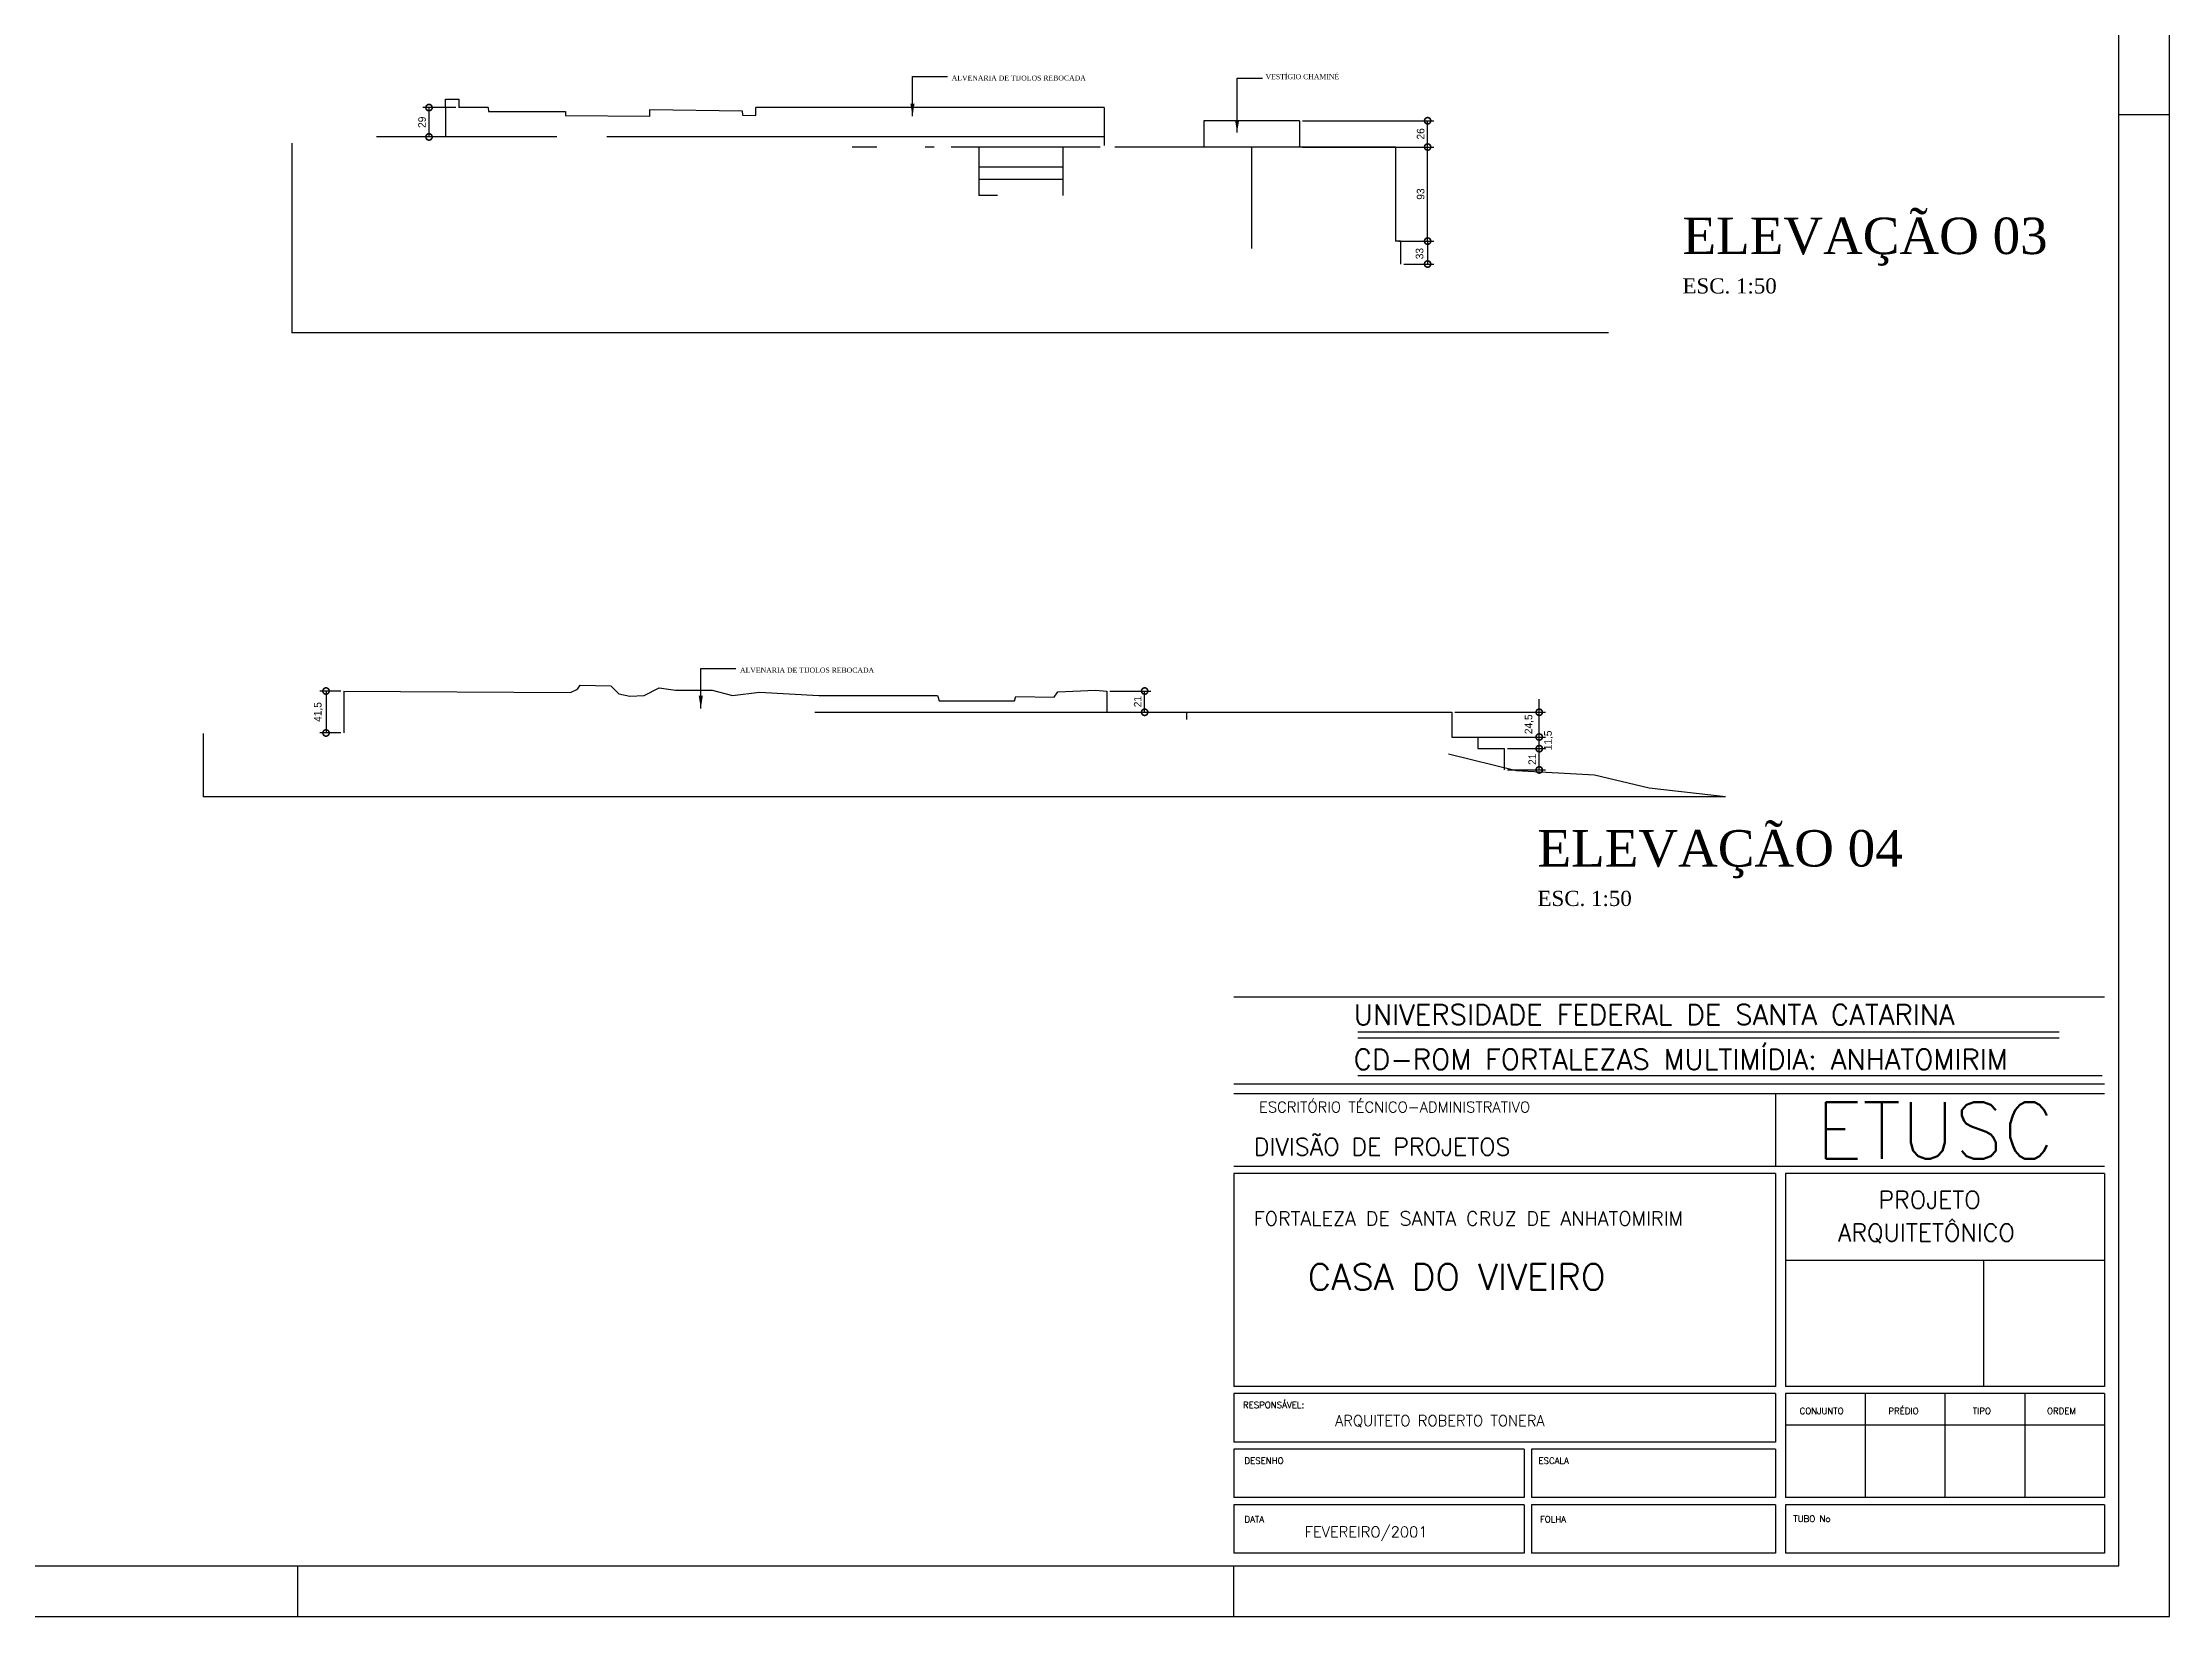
# Model space of a CAD drawing. Extents: x -1402 to -561, y 2245 to 2839.
# Drawn here: x -981.8 to -561.3, y 2245.3 to 2556.5 of the extents above; entities that cross this region are included whole.
import ezdxf

# ---------------------------------------------------------------- set-up
doc = ezdxf.new("R2010")
doc.units = 0
doc.layers.get('0').update_dxf_attribs({"linetype": 'CONTINUOUS'})
doc.layers.get('DEFPOINTS').update_dxf_attribs({"linetype": 'CONTINUOUS'})
for name, color, linetype in [('COTAS', 1, 'CONTINUOUS'), ('MARGEMINT', 6, 'CONTINUOUS'), ('MARGEMTEXT', 1, 'CONTINUOUS'), ('MARGEXT', 2, 'CONTINUOUS'), ('MARGINT', 6, 'CONTINUOUS'), ('PAREDE', 7, 'CONTINUOUS'), ('PASSEIO', 1, 'CONTINUOUS'), ('TEXT1', 3, 'CONTINUOUS'), ('TEXT2', 6, 'CONTINUOUS')]:
    doc.layers.add(name, color=color, linetype=linetype)
doc.styles.add('ROMANS', font='romans')
doc.dimstyles.get("Standard").update_dxf_attribs({"dimscale": 0, "dimtxt": 1.5, "dimasz": 2.5, "dimexe": 1.25, "dimexo": 0.625, "dimtad": 1, "dimdec": 1, "dimlfac": 5, "dimtxsty": 'STANDARD', "dimblk1": 'DOTSMALL', "dimblk2": 'DOTSMALL', "dimsah": 1, "dimcen": 2.5, "dimazin": 3, "dimtfac": 1, "dimtdec": 1, "dimtmove": 0, "dimatfit": 3, "dimtolj": 1, "dimtzin": 0})

# ---------------------------------------------------------------- blocks, each defined once
blk = doc.blocks.new('_DOTSMALL')
at = {"color": 0, "linetype": 'BYBLOCK', "const_width": 0.5}
blk.add_lwpolyline([(-0.0625, 0, 1), (0.0625, 0, 1)], format="xyb", close=True, dxfattribs=at)
blk = doc.blocks.new('*D67')
at = {"color": 0, "linetype": 'BYBLOCK'}
for p, q in [((-661.06, 2447.57), (-653.53, 2447.57)), ((-654.78, 2443.37), (-654.78, 2447.57)), ((-661.06, 2443.37), (-653.53, 2443.37))]:
    blk.add_line(p, q, dxfattribs=at)
at = {"layer": 'DEFPOINTS', "color": 0, "linetype": 'BYBLOCK'}
for p in [(-661.69, 2447.57), (-654.78, 2447.57), (-661.69, 2443.37)]:
    blk.add_point(p, dxfattribs=at)
at = {"color": 0, "linetype": 'BYBLOCK', "xscale": 2.5, "yscale": 2.5, "zscale": 2.5}
for p, rotation in [((-654.78, 2447.57), 90), ((-654.78, 2443.37), 270)]:
    blk.add_blockref('_DOTSMALL', p, dxfattribs=dict(at, rotation=rotation))
at = {"color": 0, "linetype": 'BYBLOCK', "insert": (-656.16, 2445.47), "char_height": 1.5, "attachment_point": 5, "rotation": 90}
blk.add_mtext('\\A1;21', dxfattribs=at)
blk = doc.blocks.new('*D70')
at = {"color": 0, "linetype": 'BYBLOCK'}
for p, q in [((-739.66, 2458.97), (-731.54, 2458.97)), ((-732.79, 2454.77), (-732.79, 2458.97)), ((-739.66, 2454.77), (-731.54, 2454.77))]:
    blk.add_line(p, q, dxfattribs=at)
at = {"layer": 'DEFPOINTS', "color": 0, "linetype": 'BYBLOCK'}
for p in [(-740.29, 2458.97), (-732.79, 2458.97), (-740.29, 2454.77)]:
    blk.add_point(p, dxfattribs=at)
at = {"color": 0, "linetype": 'BYBLOCK', "xscale": 2.5, "yscale": 2.5, "zscale": 2.5}
for p, rotation in [((-732.79, 2458.97), 90), ((-732.79, 2454.77), 270)]:
    blk.add_blockref('_DOTSMALL', p, dxfattribs=dict(at, rotation=rotation))
at = {"color": 0, "linetype": 'BYBLOCK', "insert": (-734.17, 2456.87), "char_height": 1.5, "attachment_point": 5, "rotation": 90}
blk.add_mtext('\\A1;21', dxfattribs=at)
blk = doc.blocks.new('*D71')
at = {"color": 0, "linetype": 'BYBLOCK'}
for p, q in [((-891.71, 2458.97), (-895.89, 2458.97)), ((-894.64, 2458.97), (-894.64, 2450.67)), ((-891.71, 2450.67), (-895.89, 2450.67))]:
    blk.add_line(p, q, dxfattribs=at)
at = {"layer": 'DEFPOINTS', "color": 0, "linetype": 'BYBLOCK'}
for p in [(-891.09, 2458.97), (-894.64, 2450.67), (-891.09, 2450.67)]:
    blk.add_point(p, dxfattribs=at)
at = {"color": 0, "linetype": 'BYBLOCK', "xscale": 2.5, "yscale": 2.5, "zscale": 2.5}
for p, rotation in [((-894.64, 2458.97), 90), ((-894.64, 2450.67), 270)]:
    blk.add_blockref('_DOTSMALL', p, dxfattribs=dict(at, rotation=rotation))
at = {"color": 0, "linetype": 'BYBLOCK', "insert": (-896.14, 2454.82), "char_height": 1.5, "attachment_point": 5, "rotation": 90}
blk.add_mtext('\\A1;41,5', dxfattribs=at)
blk = doc.blocks.new('*D73')
at = {"color": 0, "linetype": 'BYBLOCK'}
for p, q in [((-674.74, 2587.45), (-667.77, 2587.45)), ((-669.02, 2568.85), (-669.02, 2587.45)), ((-674.74, 2568.85), (-667.77, 2568.85))]:
    blk.add_line(p, q, dxfattribs=at)
at = {"layer": 'DEFPOINTS', "color": 0, "linetype": 'BYBLOCK'}
for p in [(-675.37, 2587.45), (-669.02, 2587.45), (-675.37, 2568.85)]:
    blk.add_point(p, dxfattribs=at)
at = {"color": 0, "linetype": 'BYBLOCK', "xscale": 2.5, "yscale": 2.5, "zscale": 2.5}
for p, rotation in [((-669.02, 2587.45), 90), ((-669.02, 2568.85), 270)]:
    blk.add_blockref('_DOTSMALL', p, dxfattribs=dict(at, rotation=rotation))
at = {"color": 0, "linetype": 'BYBLOCK', "insert": (-670.4, 2578.15), "char_height": 1.5, "attachment_point": 5, "rotation": 90}
blk.add_mtext('\\A1;93', dxfattribs=at)
blk = doc.blocks.new('*D74')
at = {"color": 0, "linetype": 'BYBLOCK'}
for p, q in [((-693.74, 2592.65), (-667.77, 2592.65)), ((-669.02, 2587.45), (-669.02, 2592.65)), ((-693.74, 2587.45), (-667.77, 2587.45))]:
    blk.add_line(p, q, dxfattribs=at)
at = {"layer": 'DEFPOINTS', "color": 0, "linetype": 'BYBLOCK'}
for p in [(-694.37, 2592.65), (-669.02, 2592.65), (-694.37, 2587.45)]:
    blk.add_point(p, dxfattribs=at)
at = {"color": 0, "linetype": 'BYBLOCK', "xscale": 2.5, "yscale": 2.5, "zscale": 2.5}
for p, rotation in [((-669.02, 2592.65), 90), ((-669.02, 2587.45), 270)]:
    blk.add_blockref('_DOTSMALL', p, dxfattribs=dict(at, rotation=rotation))
at = {"color": 0, "linetype": 'BYBLOCK', "insert": (-670.4, 2590.05), "char_height": 1.5, "attachment_point": 5, "rotation": 90}
blk.add_mtext('\\A1;26', dxfattribs=at)
blk = doc.blocks.new('*D75')
at = {"color": 0, "linetype": 'BYBLOCK'}
for p, q in [((-861.15, 2595.25), (-867.7, 2595.25)), ((-866.45, 2589.45), (-866.45, 2595.25)), ((-863.79, 2589.45), (-867.7, 2589.45))]:
    blk.add_line(p, q, dxfattribs=at)
at = {"layer": 'DEFPOINTS', "color": 0, "linetype": 'BYBLOCK'}
for p in [(-866.45, 2595.25), (-860.53, 2595.25), (-863.17, 2589.45)]:
    blk.add_point(p, dxfattribs=at)
at = {"color": 0, "linetype": 'BYBLOCK', "xscale": 2.5, "yscale": 2.5, "zscale": 2.5}
for p, rotation in [((-866.45, 2595.25), 90), ((-866.45, 2589.45), 270)]:
    blk.add_blockref('_DOTSMALL', p, dxfattribs=dict(at, rotation=rotation))
at = {"color": 0, "linetype": 'BYBLOCK', "insert": (-867.82, 2592.35), "char_height": 1.5, "attachment_point": 5, "rotation": 90}
blk.add_mtext('\\A1;29', dxfattribs=at)

msp = doc.modelspace()

# ---------------------------------------------------------------- linework, layer by layer
at = {"color": 1, "linetype": 'BYBLOCK'}
for p, q in [((-685.918, 2419.179), (-685.918, 2426.679)), ((-702.601, 2424.079), (-684.668, 2424.079)), ((-685.918, 2419.179), (-685.918, 2424.079)), ((-702.601, 2419.179), (-684.668, 2419.179)), ((-697.401, 2419.179), (-684.668, 2419.179)), ((-685.918, 2416.879), (-685.918, 2419.179)), ((-692.201, 2416.879), (-684.668, 2416.879))]:
    msp.add_line(p, q, dxfattribs=at)
at = {"layer": 'COTAS', "linetype": 'BYBLOCK'}
msp.add_line((-712.705, 2517.239), (-706.734, 2517.239), dxfattribs=at)
at = {"layer": 'COTAS', "color": 1, "linetype": 'BYBLOCK'}
for p, q in [((-707.984, 2517.239), (-707.984, 2512.705)), ((-712.705, 2512.705), (-706.734, 2512.705))]:
    msp.add_line(p, q, dxfattribs=at)
at = {"layer": 'COTAS', "color": 5}
msp.add_lwpolyline([(-922.226, 2428.279), (-877.416, 2427.962), (-876.07, 2428.634), (-875.532, 2429.441), (-869.475, 2429.306), (-867.86, 2427.693), (-865.706, 2427.29), (-862.861, 2427.401), (-859.884, 2428.888), (-856.694, 2428.464), (-853.078, 2428.464), (-849.463, 2428.464), (-845.422, 2427.401), (-840.105, 2428.039), (-828.352, 2427.403), (-804.911, 2427.403), (-804.556, 2426.339), (-789.64, 2426.339), (-789.402, 2427.205), (-781.826, 2427.049), (-781.116, 2428.113), (-773.657, 2428.468), (-771.426, 2428.279)], dxfattribs=at)
at = {"layer": 'COTAS', "color": 1, "linetype": 'BYBLOCK'}
msp.add_point((-707.984, 2512.705), dxfattribs=at)
at = {"layer": 'DEFPOINTS', "color": 0, "linetype": 'BYBLOCK'}
for p in [(-713.33, 2517.239), (-713.33, 2512.705), (-703.226, 2424.079), (-703.226, 2419.179), (-698.026, 2419.179), (-692.826, 2416.879)]:
    msp.add_point(p, dxfattribs=at)
at = {"layer": 'DEFPOINTS', "color": 1, "linetype": 'BYBLOCK'}
for p in [(-685.918, 2424.079), (-685.918, 2419.179)]:
    msp.add_point(p, dxfattribs=at)
at = {"layer": 'MARGEMINT'}
for p, q in [((-574.146, 2367.761), (-746.277, 2367.761)), ((-574.146, 2350.548), (-746.277, 2350.548)), ((-574.146, 2348.636), (-746.277, 2348.636)), ((-574.146, 2334.291), (-746.277, 2334.291))]:
    msp.add_line(p, q, dxfattribs=at)
at = {"layer": 'MARGEMTEXT'}
for p, q in [((-639.174, 2348.636), (-639.174, 2334.291)), ((-639.174, 2332.857), (-746.277, 2332.857)), ((-746.277, 2332.857), (-746.277, 2290.78)), ((-639.174, 2332.857), (-639.174, 2290.78)), ((-574.146, 2332.857), (-637.261, 2332.857)), ((-637.261, 2332.857), (-637.261, 2290.78)), ((-574.146, 2332.857), (-574.146, 2290.78)), ((-574.146, 2315.644), (-637.261, 2315.644)), ((-598.098, 2315.644), (-598.098, 2290.78)), ((-639.174, 2290.78), (-746.277, 2290.78)), ((-639.174, 2289.346), (-746.277, 2289.346)), ((-746.277, 2289.346), (-746.277, 2279.783)), ((-639.174, 2289.346), (-639.174, 2279.783)), ((-574.146, 2290.78), (-637.261, 2290.78)), ((-637.261, 2289.346), (-637.261, 2268.786)), ((-574.146, 2289.346), (-637.261, 2289.346)), ((-621.482, 2289.346), (-621.482, 2268.786)), ((-605.704, 2289.346), (-605.704, 2268.786)), ((-589.925, 2289.346), (-589.925, 2268.786)), ((-574.146, 2289.346), (-574.146, 2268.786)), ((-639.174, 2279.783), (-746.277, 2279.783)), ((-574.146, 2283.13), (-637.261, 2283.13)), ((-688.9, 2278.349), (-746.277, 2278.349)), ((-746.277, 2278.349), (-746.277, 2268.786)), ((-688.9, 2278.349), (-688.9, 2268.786)), ((-639.174, 2278.349), (-687.466, 2278.349)), ((-687.466, 2278.349), (-687.466, 2268.786)), ((-639.174, 2278.349), (-639.174, 2268.786)), ((-688.9, 2268.786), (-746.277, 2268.786)), ((-688.9, 2267.351), (-746.277, 2267.351)), ((-746.277, 2267.351), (-746.277, 2257.789)), ((-688.9, 2267.351), (-688.9, 2257.789)), ((-639.174, 2268.786), (-687.466, 2268.786)), ((-639.174, 2267.351), (-687.466, 2267.351)), ((-687.466, 2267.351), (-687.466, 2257.789)), ((-639.174, 2267.351), (-639.174, 2257.789)), ((-574.146, 2268.786), (-637.261, 2268.786)), ((-574.146, 2267.351), (-637.261, 2267.351)), ((-637.261, 2267.351), (-637.261, 2257.789)), ((-574.146, 2267.351), (-574.146, 2257.789)), ((-688.9, 2257.789), (-746.277, 2257.789)), ((-639.174, 2257.789), (-687.466, 2257.789)), ((-574.146, 2257.789), (-637.261, 2257.789))]:
    msp.add_line(p, q, dxfattribs=at)
at = {"layer": 'MARGEXT'}
for p, q in [((-561.319, 2245.286), (-561.319, 2839.286)), ((-571.319, 2542.286), (-561.319, 2542.286)), ((-931.319, 2245.286), (-931.319, 2255.286)), ((-746.319, 2245.286), (-746.319, 2255.286)), ((-1402.319, 2245.286), (-561.319, 2245.286))]:
    msp.add_line(p, q, dxfattribs=at)
at = {"layer": 'MARGINT'}
for p, q in [((-571.319, 2255.286), (-571.319, 2829.286)), ((-1377.319, 2255.286), (-571.319, 2255.286))]:
    msp.add_line(p, q, dxfattribs=at)
at = {"layer": 'PAREDE', "color": 5}
for points in [[(-902.13, 2543.639), (-902.13, 2545.302), (-899.488, 2545.302), (-899.488, 2543.639)], [(-902.13, 2543.639), (-902.13, 2537.839)], [(-893.75, 2543.639), (-899.488, 2543.639)], [(-893.75, 2543.639), (-893.662, 2542.891), (-878.409, 2542.891), (-878.409, 2542.093), (-861.738, 2541.916), (-861.738, 2543.245), (-843.479, 2543.009), (-843.441, 2542.123), (-840.788, 2542.067), (-840.8, 2543.639)], [(-771.93, 2543.639), (-840.8, 2543.639)], [(-771.93, 2543.639), (-771.93, 2536.124)], [(-752.23, 2541.039), (-752.23, 2535.839)], [(-733.33, 2541.039), (-752.23, 2541.039)], [(-733.33, 2541.039), (-733.33, 2535.839)], [(-922.226, 2428.279), (-922.226, 2419.979)], [(-771.426, 2428.279), (-771.426, 2424.079)]]:
    msp.add_lwpolyline(points, dxfattribs=at)
at = {"layer": 'PAREDE'}
for points in [[(-932.519, 2536.612), (-932.519, 2499.116)], [(-672.218, 2499.116), (-932.519, 2499.116)], [(-649.07, 2407.352), (-950.019, 2407.352), (-950.019, 2419.869)], [(-649.07, 2407.352), (-664.175, 2409.076), (-674.964, 2411.662), (-690.5, 2412.524), (-703.857, 2415.806)]]:
    msp.add_lwpolyline(points, dxfattribs=at)
at = {"layer": 'PAREDE', "color": 4}
for points in [[(-796.73, 2535.839), (-796.73, 2526.239)], [(-780.13, 2535.839), (-780.13, 2526.239)], [(-742.78, 2535.839), (-742.78, 2515.802)], [(-714.33, 2535.839), (-714.33, 2517.239)], [(-713.33, 2517.239), (-713.33, 2512.705)], [(-829.155, 2424.079), (-703.226, 2424.079)], [(-755.626, 2424.079), (-755.626, 2422.667)], [(-703.226, 2424.079), (-703.226, 2419.179)], [(-703.226, 2419.179), (-698.026, 2419.179)], [(-698.026, 2419.179), (-698.026, 2416.879)], [(-698.026, 2416.879), (-692.826, 2416.879)], [(-692.826, 2416.879), (-692.826, 2412.679)]]:
    msp.add_lwpolyline(points, dxfattribs=at)
at = {"layer": 'PASSEIO', "color": 1}
msp.add_lwpolyline([(-880.143, 2537.839), (-915.791, 2537.839)], dxfattribs=at)
at = {"layer": 'PASSEIO', "color": 4}
for points in [[(-771.93, 2537.839), (-870.235, 2537.839)], [(-816.889, 2535.839), (-821.731, 2535.839)], [(-805.568, 2535.839), (-807.289, 2535.839)], [(-772.696, 2535.839), (-802.207, 2535.839)], [(-714.33, 2535.839), (-769.818, 2535.839)], [(-780.13, 2531.839), (-796.73, 2531.839)], [(-780.13, 2529.439), (-796.73, 2529.439)], [(-793.028, 2526.239), (-796.73, 2526.239)], [(-713.33, 2517.239), (-714.33, 2517.239)]]:
    msp.add_lwpolyline(points, dxfattribs=at)
at = {"layer": 'TEXT1'}
for p, q in [((-583.146, 2360.818), (-721.807, 2360.818)), ((-583.146, 2359.613), (-721.807, 2359.613)), ((-574.648, 2352.185), (-721.807, 2352.185))]:
    msp.add_line(p, q, dxfattribs=at)

# ---------------------------------------------------------------- block references
at = {"color": 1, "linetype": 'BYBLOCK', "xscale": 2.5, "yscale": 2.5, "zscale": 2.5}
for p, rotation in [((-685.918, 2424.079), 90), ((-685.918, 2419.179), 270), ((-685.918, 2419.179), 90), ((-685.918, 2416.879), 270)]:
    msp.add_blockref('_DOTSMALL', p, dxfattribs=dict(at, rotation=rotation))
at = {"layer": 'COTAS', "linetype": 'BYBLOCK', "xscale": 2.5, "yscale": 2.5, "zscale": 2.5, "rotation": 90}
msp.add_blockref('_DOTSMALL', (-707.984, 2517.239), dxfattribs=at)
at = {"layer": 'COTAS', "color": 1, "linetype": 'BYBLOCK', "xscale": 2.5, "yscale": 2.5, "zscale": 2.5, "rotation": 270}
msp.add_blockref('_DOTSMALL', (-707.984, 2512.705), dxfattribs=at)

# ---------------------------------------------------------------- texts
at = {"color": 1, "linetype": 'BYBLOCK', "char_height": 1.5, "attachment_point": 5, "rotation": 90}
for s, insert in [('\\A1;24,5', (-687.899, 2421.703)), ('\\A1;11,5', (-684.053, 2418.512))]:
    msp.add_mtext(s, dxfattribs=dict(at, insert=insert))
at = {"layer": 'COTAS', "linetype": 'BYBLOCK', "insert": (-709.571, 2514.761), "char_height": 1.5, "attachment_point": 5, "rotation": 90}
msp.add_mtext('33', dxfattribs=at)
at = {"layer": 'TEXT1', "style": 'ROMANS'}
for s, height, p in [('UNIVERSIDADE FEDERAL DE SANTA CATARINA', 4.01639, (-722.588, 2362.271)), ('CD-ROM FORTALEZAS MULTIMÍDIA: ANHATOMIRIM', 4.01639, (-722.613, 2353.427)), ('ESCRITÓRIO TÉCNICO-ADMINISTRATIVO', 2.12234, (-741.296, 2344.938)), ('DIVISÃO DE PROJETOS', 3.44262, (-742.357, 2336.449)), ('FORTALEZA DE SANTA CRUZ DE ANHATOMIRIM', 2.78852, (-742.355, 2322.583)), ('PROJETO', 3.4426, (-618.857, 2325.949)), ('ARQUITETÔNICO', 3.44262, (-626.857, 2319.449)), ('CASA DO VIVEIRO', 5.16393, (-731.683, 2309.853)), ('RESPONSÁVEL:', 1.24317, (-744.481, 2286.5)), ('ARQUITETO ROBERTO TONERA', 2.12234, (-726.296, 2282.938)), ('CONJUNTO  ', 1.2432, (-634.442, 2285.314)), ('PRÉDIO', 1.2432, (-616.888, 2285.314)), ('TIPO', 1.2432, (-600.196, 2285.314)), ('ORDEM', 1.2432, (-585.52, 2285.314)), ('DESENHO                       ', 1.24317, (-744.198, 2275.463)), ('ESCALA', 1.2432, (-686.066, 2275.463)), ('DATA                              ', 1.24317, (-744.198, 2263.896)), ('FEVEREIRO/2001', 2.12234, (-732.296, 2260.938)), ('FOLHA', 1.2432, (-685.779, 2263.896)), ('TUBO No', 1.2432, (-635.679, 2263.983))]:
    msp.add_text(s, height=height, dxfattribs=at).set_placement(p)
at = {"layer": 'TEXT1', "attachment_point": 1}
for s, insert, char_height, width in [('\\fTimes New Roman|b0|i0|c0|p18;ALVENARIA DE TIJOLOS REBOCADA', (-802.074, 2549.984), 1, 26.62537), ('\\fTimes New Roman|b0|i0|c0|p18;VESTÍGIO CHAMINÉ', (-740.021, 2550.252), 1, 15.49427), ('\\fTimes New Roman|b0|i0|c0|p18;ELEVAÇÃO 03\\P\\H3;ESC. 1:50', (-657.594, 2521.882), 7.2, 83.16), ('\\fTimes New Roman|b0|i0|c0|p18;ALVENARIA DE TIJOLOS REBOCADA', (-843.924, 2432.901), 1, 26.62537), ('\\fTimes New Roman|b0|i0|c0|p18;ELEVAÇÃO 04\\P\\H3;ESC. 1:50', (-686.25, 2400.773), 7.2, 83.16)]:
    msp.add_mtext(s, dxfattribs=dict(at, insert=insert, char_height=char_height, width=width))
at = {"layer": 'TEXT2', "style": 'ROMANS'}
msp.add_text('ETUSC', height=11.1926, dxfattribs=at).set_placement((-631.166, 2335.783))

# ---------------------------------------------------------------- dimensions: what is measured, and where the dimension line sits
at = {"layer": 'COTAS'}
for base, p1, p2, picture, middle, set_off in [((-905.412, 2543.639), (-902.13, 2537.839), (-899.488, 2543.639), '*D75', (-906.787, 2540.739), (-38.962, -51.611)), ((-707.984, 2541.039), (-733.33, 2535.839), (-733.33, 2541.039), '*D74', (-709.359, 2538.439), (-38.962, -51.611)), ((-707.984, 2535.839), (-714.33, 2517.239), (-714.33, 2535.839), '*D73', (-709.359, 2526.539), (-38.962, -51.611)), ((-925.775, 2419.979), (-922.226, 2428.279), (-922.226, 2419.979), '*D71', (-927.275, 2424.129), (-31.136, -30.692)), ((-763.927, 2428.279), (-771.426, 2424.079), (-771.426, 2428.279), '*D70', (-765.302, 2426.179), (-31.136, -30.692))]:
    dim = msp.add_linear_dim(base=base, p1=p1, p2=p2, angle=90, dimstyle='STANDARD', override={"dimscale": 1}, dxfattribs=at)
    dim.commit()
    dim.dimension.update_dxf_attribs({"geometry": picture, "text_midpoint": middle, "insert": set_off})
at = {"layer": 'COTAS', "color": 1}
dim = msp.add_linear_dim(base=(-685.918, 2416.879), p1=(-692.826, 2412.679), p2=(-692.826, 2416.879), angle=90, dimstyle='STANDARD', override={"dimscale": 1}, dxfattribs=at)
dim.commit()
dim.dimension.update_dxf_attribs({"geometry": '*D67', "text_midpoint": (-687.293, 2414.779), "insert": (-31.136, -30.692)})

# ---------------------------------------------------------------- leaders
at = {"layer": 'COTAS'}
for points in [[(-809.828, 2541.914), (-809.828, 2549.807), (-802.895, 2549.807)], [(-745.651, 2538.692), (-745.651, 2549.485), (-740.652, 2549.485)], [(-851.678, 2424.831), (-851.678, 2432.724), (-844.744, 2432.724)]]:
    msp.add_leader(points, dimstyle='STANDARD', override={"dimscale": 1}, dxfattribs=at)

doc.saveas('drawing.dxf')
